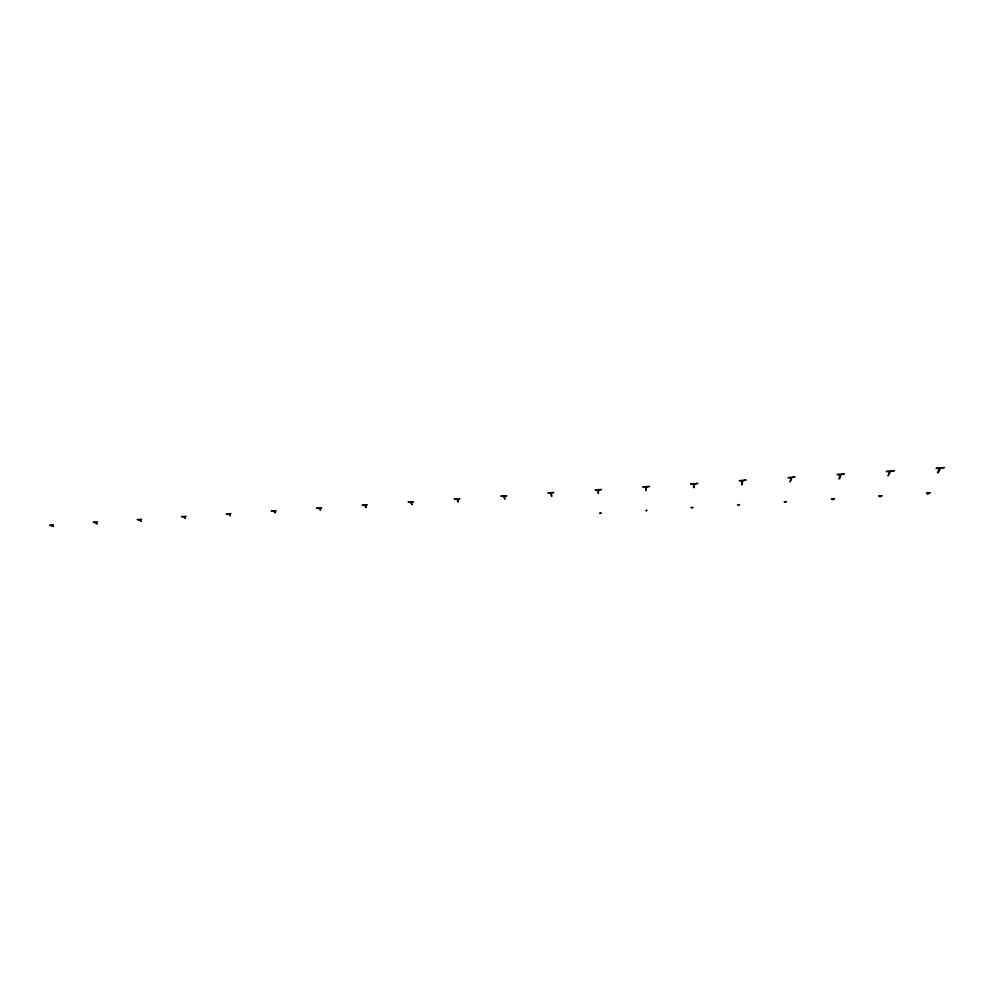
<?xml version="1.0" encoding="UTF-8"?>
<svg xmlns="http://www.w3.org/2000/svg" width="994" height="994" viewBox="0 0 994 994"><rect width="100%" height="100%" fill="white"/><g stroke="black" fill="none" stroke-linecap="round" stroke-linejoin="round"><path stroke-width="1.49" d="M184.213 516.868L186.04 516.445L181.467 516.594L183.791 516.818L185.319 518.57M880.112 496.155L879.789 496.963L882.15 495.733L878.721 496.031L880.112 496.105M600.575 513.376C603.358 512.966 597.506 513.264 600.376 513.389M646.485 510.568C648.262 509.972 644.348 510.767 646.473 510.618M832.736 499.833L834.55 498.64L831.394 498.839L832.761 499M139.98 519.725L141.26 521.154L137.184 519.564L141.67 519.402L140.005 519.676M742.356 480.897L741.748 484.91L742.891 480.798L746.109 480.015L739.263 480.674L742.356 480.897M411.181 502.368L412.137 504.666L410.559 502.355L408.112 502.094L413.38 501.92L411.181 502.368M274.145 511.239L275.263 512.941L273.574 511.227L271.238 510.966L276.096 510.829L274.158 511.214M598.636 490.253L598.326 493.496L597.99 490.241L595.232 489.868L601.32 489.495L598.636 490.253M690.693 483.842L693.713 484.24L693.514 487.582L694.284 487.532C691.526 480.698 705.914 484.351 690.693 483.842M691.24 507.574C692.88 508.257 694.371 506.977 691.24 507.574M939.492 468.534L937.504 472.734L938.299 472.684L940.361 468.447L944.3 467.503L936.087 468.323L939.492 468.559M791.087 477.841L790.143 481.879L791.746 477.741L795.038 476.934L787.994 477.617L791.087 477.841M457.426 499.224L458.371 502.057L456.929 499.224L454.233 498.913L459.874 498.739L457.464 499.162M319.633 508.394L320.615 510.108L318.912 508.406L316.539 508.12L321.621 507.984L319.646 508.356M646.373 487.271L645.777 490.564L645.702 487.246L642.671 486.861L649.442 486.426L646.411 487.209M737.66 504.741C739.325 505.449 741.077 504.095 737.66 504.741M228.993 513.985L230.31 515.762L228.533 514.01L226.222 513.786L230.881 513.625L228.993 513.985M504.256 496.292L504.977 499.137L503.498 496.279L500.852 495.994L506.754 495.795L504.293 496.23M840.166 474.759L838.886 478.835L839.619 478.797L840.961 474.647L844.328 473.84L837.097 474.523L840.166 474.759M551.185 493.21L551.732 496.404L550.651 493.21L547.88 492.85L553.795 492.477L551.185 493.21M784.39 501.796C786.092 502.629 787.894 501.1 784.39 501.796M365.071 505.238L366.202 507.536L364.587 505.238L362.102 504.989L367.233 504.815L365.084 505.213M889.717 471.678L888.089 475.828L890.4 471.578L894.252 470.647L886.3 471.454L889.717 471.678M928.048 493.086L927.514 494.229L930.272 492.614L926.383 492.949L928.048 493.086M95.71 522.471L97.089 523.913L95.349 522.521L93.15 522.322L97.362 522.173L95.722 522.446M52.061 525.341L53.216 526.472L49.7 525.23L53.452 525.093L52.061 525.341"/></g></svg>
